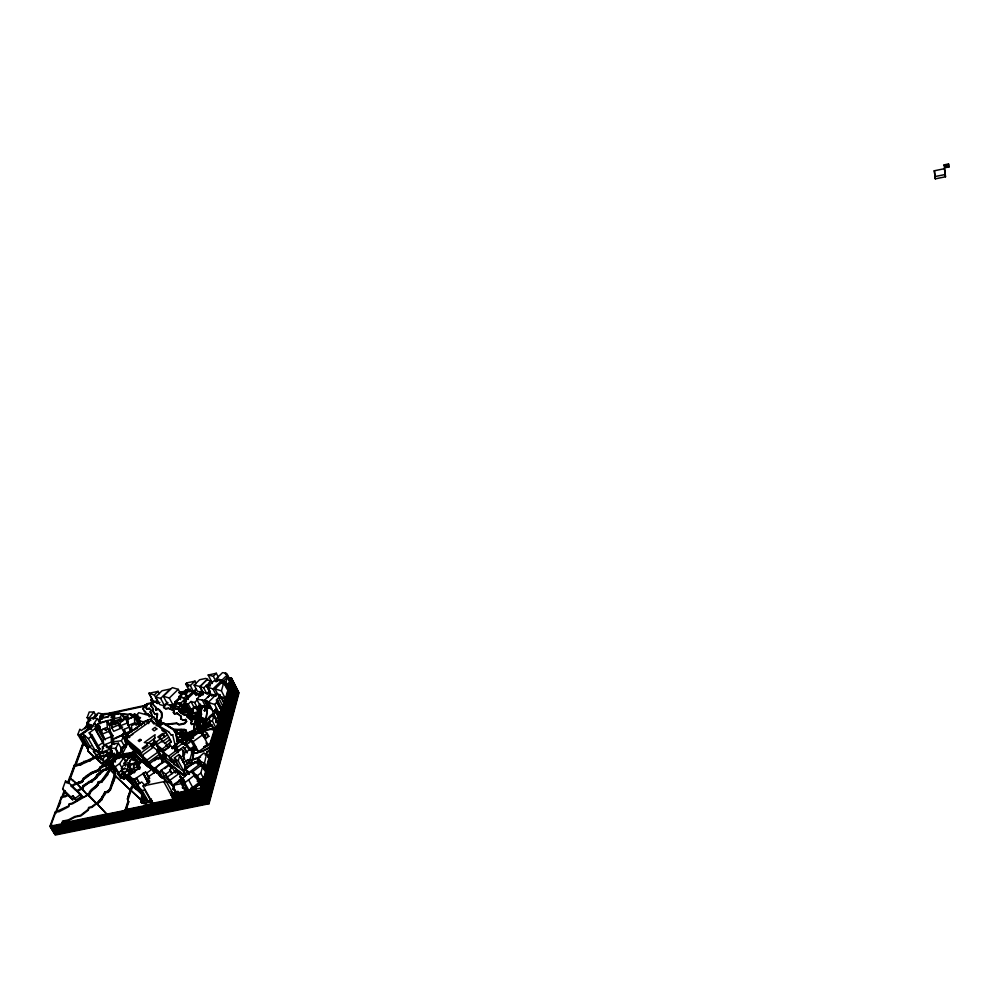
<?xml version="1.0" encoding="UTF-8"?>
<svg xmlns="http://www.w3.org/2000/svg" width="999" height="999" viewBox="0 0 999 999"><rect width="100%" height="100%" fill="white"/><g stroke="black" fill="none" stroke-linecap="round" stroke-linejoin="round"><path stroke-width="1.5" d="M194.405 730.606L198.639 727.284L201.473 726.685L204.42 722.027L204.408 720.117L200.574 719.018L199.962 717.232L200.549 715.209L199.388 711.013L201.211 705.931L203.696 706.705L208.329 706.817L208.017 706.218L202.722 705.906L201.024 710.002L200.836 715.734L201.823 718.094L205.107 719.305L204.408 723.301L200.624 727.909L204.695 720.654L204.795 718.718L201.511 717.494L201.823 718.094M199.425 712.899L199.738 713.486L201.211 705.931M213.449 713.648C206.531 716.533 206.256 725.424 199.425 728.708L196.591 729.307L195.005 730.444L194.405 732.517L189.473 735.351L189.148 734.752L194.081 731.93L194.693 729.844L199.113 728.121L203.908 724.025L206.306 717.732L207.043 709.952L204.233 710.551L207.355 710.551L205.27 723.076L199.5 728.171L197.74 731.143L182.33 738.049L181.581 739.66L195.205 732.342L198.064 731.73L199.812 728.771C206.756 725.774 206.943 717.045 213.761 714.235M217.507 718.493L218.906 717.419L215.035 709.964L218.906 717.419M219.643 715.771L215.784 708.316M216.046 721.852L216.808 721.59L212.924 714.135L212.962 711.912L215.035 709.964M184.803 759.44L182.829 755.768L182.929 750.386L181.256 749.238L170.217 757.729L173.551 763.835L178.784 767.669L175.449 761.538L170.217 757.729M212.924 714.135L212.15 715.234L214.136 714.56L215.484 709.814M200.836 715.734L201.136 716.333L201.336 710.589L202.722 705.906M111.001 724.65L110.752 722.052L119.643 719.33L119.618 720.504L111.001 724.65L112.612 727.509M107.68 753.558L111.501 752.172L109.865 749.287L109.99 746.241L106.418 747.539L106.531 745.291L102.46 746.765L102.21 752.047L103.309 753.983M111.301 748.563L111.176 751.598L107.355 752.984M135.24 771.478L133.579 768.531L133.791 763.673L136.801 762.849L138.449 765.796M217.907 716.807L219.081 715.709L218.581 717.432L217.208 717.906M219.33 717.282L219.393 716.221M217.832 716.658L218.132 717.257L219.68 716.071L219.693 716.895L217.969 715.259L219.156 715.771M135.19 771.852L133.529 768.905L133.829 764.247L129.77 765.222L129.508 766.945L131.506 770.441M109.003 728.808L112.862 735.664L112.675 738.286L108.804 731.43L109.003 728.808L105.207 730.294L105.032 728.433L101.698 729.882L102.135 734.115L108.804 731.43M156.094 772.439L156.781 772.527M151.536 717.157L151.336 713.511L152.01 715.858L151.686 715.284M152.56 769.043L152.835 770.379L152.56 769.043L152.984 770.266L157.118 773.126M152.997 768.331L152.672 767.731L150.874 768.955L149.313 767.244L149.813 765.696L150.387 766.733L148.239 767.22L150.587 767.419M182.655 783.416L182.842 781.63L180.931 783.141L182.655 783.416L181.006 780.406L181.194 778.608L179.283 780.132L180.931 783.141M185.29 782.492L183.903 779.944L182.467 781.143L182.33 782.816L180.607 782.542M146.978 703.721L146.204 707.941L146.978 703.721L156.069 701.76M136.801 762.849L136.501 765.446L138.349 764.822L137.999 766.383L133.579 768.531M182.58 780.956L182.53 784.777L182.904 778.883L182.904 781.555M182.293 784.327L182.979 779.033L179.832 776.36M123.888 731.792L124.026 730.681L123.439 734.59L123.888 731.792L124.213 732.367M155.894 721.315L157.355 713.423L154.62 714.01L157.667 713.998L156.206 721.902M114.51 776.248L110.115 789.26L107.942 791.745L105.082 792.332L104.42 794.68M109.69 769.105L101.124 781.206L98.289 781.792L98.889 782.816C97.815 788.298 90.497 789.36 89.423 794.854L88.399 795.641L86.763 794.043L97.103 804.232L101.736 799.824L105.419 792.919L108.279 792.332L110.452 789.847L114.585 778.895L115.235 775.024L114.56 773.85L116.021 769.455L114.598 776.398A20.317 10.927 -30.8 0 1 112.4 782.879L110.19 789.41L108.029 791.895L105.17 792.482M96.503 803.196L101.136 798.8L104.82 791.895L107.68 791.308L109.853 788.823L114.648 774M131.256 770.129L129.37 767.569L129.633 765.596M130.757 772.239L131.081 772.826L128.933 770.004L129.321 770.654L129.957 766.183M130.295 766.77L128.459 772.239M198.214 711.912L199.713 704.083L198.801 714.335L198.214 711.912L198.526 712.499M195.005 788.298L196.791 790.883L195.005 788.298L195.205 786.912L199.475 783.84L202.223 787.374L200.462 785.664M195.866 788.124L196.466 790.271L194.768 789.972L171.341 795.429L173.277 794.055L165.684 780.319L156.443 771.141L148.626 776.573L149.35 777.297L147.328 778.696L149.563 782.679M195.991 790.109L195.205 786.912M156.905 751.023L159.153 749.387L154.046 741.171L155.082 734.715L144.256 742.507L150.662 743.618L153.446 747.227L141.87 755.594L139.073 751.972L140.447 750.986L125.899 738.686L151.423 720.441L166.209 732.404L171.328 741.87L165.797 745.891M194.181 728.134L194.243 723.463L191.433 724.063L194.555 724.05L193.893 730.781L194.181 728.134L194.493 728.733M201.548 783.129L200.287 784.927L202.597 778.521L200.836 779.857M201.798 781.63L202.11 782.254L202.597 778.521M164.086 759.377L163.824 758.453L183.292 775.162L178.309 770.629M184.59 770.566L185.564 766.133L179.633 755.169L178.871 754.582L174.363 757.941L180.32 768.905L184.266 772.052L178.297 761.063L174.363 757.941M185.564 769.242L186.076 767.532L195.354 761.9L198.639 760.901L200.587 762.749L198.963 761.5C194.543 763.386 187.974 765.222 185.814 769.692L184.403 769.317L185.24 765.534L184.478 764.947M185.814 769.692L185.727 768.044L186.051 768.643M178.297 761.063L179.633 755.169M139.435 768.243L139.086 766.358M108.204 757.916L108.978 754.794L107.33 751.897L99.838 753.87L99.051 756.98L100.712 759.877L103.709 759.09M103.908 761.962L102.248 759.065L106.781 755.132L102.797 755.681L100.612 757.317L103.908 761.962L108.429 758.029L106.543 755.019L107.33 751.897M199.176 695.866L199.788 693.706L202.785 694.492M193.319 750.499C191.458 757.392 207.268 748.613 210.19 746.553L215.509 727.584L212.799 728.196M193.644 751.098L192.258 760.227L198.014 758.303L197.69 757.704L191.933 759.627M193.119 754.944L191.508 751.947L193.119 754.944L193.681 752.784M184.615 765.159L187.562 764.51L186.164 760.651L190.097 759.315L192.07 751.822M191.508 751.947L192.357 748.701L189.335 749.387L186.751 751.972L183.941 752.609L184.228 755.219L182.854 760.289L184.478 763.286M187.787 763.648L191.708 762.312L193.669 754.819M138.611 765.821L139.261 767.007M187.562 764.51L186.164 760.651M238.686 692.357L208.666 803.159L54.933 834.452M89.223 795.766L87.712 794.48L85.115 796.465L82.28 797.052L72.165 803.221L69.318 803.808L68.519 806.018L55.195 812.075L49.95 826.273L55.282 835.039L208.991 803.758L238.973 692.944L231.306 677.772L228.272 678.433M236.925 688.873L206.731 799.562L52.797 830.956M237.213 689.46L207.055 800.162L53.159 831.543M237.512 690.034L207.367 800.761L53.509 832.117M237.799 690.621L207.692 801.36L53.871 832.704M238.099 691.196L208.017 801.96L54.221 833.291M238.386 691.783L208.341 802.559L54.57 833.865M235.452 685.963L205.107 796.553L51.024 828.034M235.739 686.55L205.432 797.152L51.374 828.621M236.039 687.125L205.757 797.751L51.736 829.207M236.326 687.712L206.081 798.351L52.085 829.782M236.626 688.299L206.406 798.95L52.447 830.369M233.679 682.454L203.147 792.931L152.572 803.283L148.951 801.935L144.181 802.397L147.128 805.731L146.791 805.132L203.471 793.531L233.978 683.041M234.266 683.628L203.796 794.143L125.524 810.152M234.565 684.215L204.121 794.742L49.95 826.273M234.852 684.802L204.458 795.341L50.312 826.86L61.301 797.065L67.832 794.68L72.028 798.825L73.889 797.489L76.399 799.962L81.856 796.053L76.424 790.846L81.531 788.174L86.851 794.193M235.152 685.376L204.783 795.953L50.662 827.447L51.711 824.612M232.205 679.532L203.484 782.841L201.923 784.14L202.922 784.852L201.523 789.909L171.666 796.028L173.601 794.667M232.492 680.119L201.848 790.509L172.003 796.628L173.938 795.266M232.792 680.706L202.173 791.121L172.34 797.239L174.263 795.866M233.092 681.293L202.497 791.72L172.665 797.839L174.6 796.465M233.379 681.88L202.822 792.332L173.002 798.438L174.937 797.065M205.02 754.857L206.443 753.845L207.055 751.698L209.703 750.012L215.921 727.809L213.112 728.795L213.074 726.36M217.445 722.377L217.707 721.44L215.722 722.102M208.354 756.568L208.304 757.467L220.779 712.162L216.284 713.036M208.554 757.604L224.313 701.186L224.613 701.773L222.777 700.611L224.388 701.335L225.125 698.688L220.866 697.589M219.755 697.689C229.483 700.998 224.775 697.09 218.831 696.203M208.991 803.758L200.537 788.086L201.249 785.551M231.306 677.772L205.394 770.704L204.233 769.804L205.707 771.303L202.809 765.858L199.763 762.799L200.662 761.812L198.888 760.851M170.879 791.408L172.939 793.456L171.004 794.829L194.443 789.36L196.141 789.672L195.529 787.524L199.812 784.452L201.748 785.526L202.273 783.641L201.261 782.929L202.834 781.643L231.606 678.358L228.571 679.02M231.905 678.945L203.159 782.242L201.598 783.541L202.597 784.252L201.898 786.762L199.475 783.84M135.327 762.075L136.626 759.59L137.762 761.5L135.327 762.075L136.988 765.022L139.41 764.447L136.626 759.59M201.648 764.972L192.32 772.015L197.34 775.686L200.774 773.089L202.809 765.858M198.364 760.189L200.324 763.86L201.311 763.011L199.35 759.34L198.364 760.189L204.458 763.323L207.055 751.698M211.451 740.321L210.215 744.33L204.183 747.602L203.858 747.002L209.902 743.731L214.111 730.818L212.974 729.195L210.402 728.758L204.57 730.319L201.261 732.454L201.586 733.054L204.882 730.918L210.714 729.357L213.287 729.794L214.435 731.418L214.111 730.818M202.248 784.752L203.247 785.451L200.774 780.856L201.336 778.845L203.808 783.453L202.248 784.752L197.34 775.686M215.647 727.909L215.334 727.309M220.317 697.152L225.462 698.738L221.428 690.858L224.063 681.568L222.989 681.256L214.985 688.898L218.356 695.441M201.199 763.586L203.833 769.055M225.824 673.114L222.54 672.627L216.383 678.608L221.915 680.194L227.06 675.124L227.273 674.337L225.112 673.738L225.824 673.114L227.76 676.935M226.136 686.538L228.671 687.25L225.974 681.942L227.273 677.322L229.957 682.617L226.136 686.538L223.439 681.231L227.273 677.322M219.455 694.63L218.569 697.764L216.196 700.099L217.77 700.574L216.508 701.872L221.428 710.501L219.043 712.886L212.55 710.876L208.167 702.447L216.883 693.868L219.455 694.63L223.788 703.071M216.234 728.408L212.4 721.041L213.936 715.621L209.515 717.17L209.578 722.04L213.424 729.395M197.914 732.379L207.38 724.325M209.99 722.077L203.297 727.372L202.772 729.595L198.227 732.966M209.678 721.478L202.984 726.773L203.009 730.044L200.774 731.63L200.449 731.031L202.697 729.445M141.321 725.699L138.436 720.466L140.522 717.682L137.325 716.62L137.038 714.622L138.749 712.674L153.696 716.82L158.054 724.862M182.605 788.223L183.866 783.89L183.292 782.841L182.455 785.714M203.059 724.25L203.396 720.329L200.2 720.291L203.709 720.916L203.371 724.837L203.059 724.25L201.648 726.473L193.094 730.843L192.47 732.929L189.723 734.477L177.722 737.337L176.736 740.122L178.334 743.094L177.909 741.008M200.549 715.209L200.25 714.61L199.65 716.645L200.262 718.418L204.096 719.517L204.108 721.44L202.859 724.899L199.788 727.497L196.94 728.096L200.1 728.084L199.788 727.497M197.74 728.009L198.339 725.948L198.052 728.596L197.74 728.009L196.915 729.058M198.564 723.326L198.826 727.771L198.876 723.913L196.466 719.942L196.778 720.529L197.765 717.107L198.064 717.694L196.84 715.409L197.465 716.558M197.427 728.683L199.288 726.36L199.887 724.312L199.238 722.527L200.2 724.899L197.74 729.282M204.233 710.551L204.82 708.541L207.63 707.941L207.942 708.528L205.132 709.128L204.545 711.151M182.355 787.761L183.541 783.291M200.449 704.195L197.215 707.442L194.256 706.605L194.355 707.754L197.527 708.953L197.14 712.799L198.764 716.895L198.164 718.93L197.852 718.343L200.412 722.864L203.234 722.265L199.9 721.728L200.2 722.314M198.614 717.519L199.051 715.184L198.926 718.106L198.614 717.519L200.512 720.878M196.828 726.922L197.14 727.509L196.478 725.074L196.216 728.983L194.243 731.33M184.865 776.648L183.229 773.626L184.191 770.341L186.126 768.805M184.44 733.728L179.321 733.179L175.874 733.965L184.166 733.391L183.541 735.476L184.565 735.576L190.297 734.203L191.371 731.867L194.081 730.431L194.393 731.031M197.377 713.586L197.69 714.173L197.527 708.953M190.297 734.203L191.071 734.54L191.371 731.867M194.93 721.578L196.141 723.888L194.93 721.578L195.529 719.542M195.242 722.165L196.303 718.731L196.603 719.317L195.255 716.783L192.457 717.382L195.567 717.369L195.255 716.783M193.094 730.843L192.795 733.516L192.47 732.929M191.771 721.653L191.159 723.688L191.458 721.066L191.771 721.653L190.285 719.143L186.688 716.408L187.3 714.397L183.866 714.497L180.07 712.187L178.571 710.651L179.183 708.653L178.072 708.079L175.312 708.678C172.59 708.328 165.11 702.772 173.551 705.943M199.688 695.629L200.337 691.47L202.909 692.12M196.753 733.266L193.906 733.878L187.3 738.074L185.077 744.954L186.913 740.621L187.238 741.208L186.813 742.057L186.176 740.871L190.122 738.673L190.447 739.26L182.667 744.055M200.337 691.47L199.912 696.066L199.613 695.491M187 740.759L187.537 738.511M173.052 788.973L175.337 790.621L174.113 793.518L175.674 791.22L173.052 788.973L174.251 784.939L178.846 781.58M187.238 741.208L187.862 739.11L194.455 734.914L193.906 733.878M173.376 789.585L174.188 786.887M185.889 729.894L185.277 731.955L189.31 732.854L185.589 732.542L186.214 730.481L184.59 729.37L173.314 729.407L186.214 730.481M191.771 711.488L191.171 713.486L192.582 715.346L195.692 715.334L192.894 715.933L191.483 714.073L192.083 712.062L190.547 710.177L194.143 707.579L197.839 708.616M192.607 712.537L193.207 710.526L193.144 713.448L195.941 712.849L192.607 712.537L193.144 713.448M194.83 693.656L195.579 689.21L194.53 693.069M188.474 715.371L190.709 717.707L188.474 715.371C190.672 712.612 185.976 710.789 184.028 712.349L180.107 709.665L182.367 707.042L181.331 706.668M188.786 715.958L188.961 713.249M189.798 714.435L190.834 715.671L189.798 714.435L190.409 712.424L188.649 710.926L186.863 709.989L184.078 710.576L181.88 709.302L182.068 706.455L181.094 705.931M190.11 715.022L190.409 712.424M184.565 735.576L184.877 736.176L183.853 736.063L184.128 733.129L179.008 732.579L176.311 733.154L176.623 733.741M175.2 750.998L177.148 746.79M179.895 735.589L180.519 733.503L175.774 734.402L180.844 734.103L180.207 736.176L184.303 736.45L179.895 735.589L180.207 736.176M182.118 731.967L182.742 729.907L181.406 729.545L173.988 730.281L181.718 730.132L183.054 730.494L182.43 732.554L188.574 733.691L182.118 731.967L182.43 732.554M190.285 719.143L190.784 719.967L187 716.982L187.3 714.397M179.57 742.157L179.92 740.996L183.641 738.835L184.278 740.022L181.094 741.82L180.457 740.634M136.488 765.284L136.851 764.06L138.249 765.846L137.924 765.259M137.425 763.848L136.813 765.871L135.165 762.924L136.089 759.877L133.217 760.501L133.566 759.34L130.644 759.827L129.033 764.372L130.619 767.357M184.278 740.022L177.06 740.721L177.722 737.337M182.942 707.767L184.203 708.578L186.975 707.991L188.923 709.44L187.288 708.566L184.515 709.165L182.942 707.767L183.429 706.206L187.325 707.192M183.254 708.341L183.429 706.206M180.569 718.356L182.742 719.779L185.839 719.767L183.054 720.366L180.881 718.943L181.194 716.345L177.285 713.436M180.881 718.943L181.194 716.345M187.6 714.972L184.178 715.084L180.382 712.774L178.883 711.226L179.183 708.653M184.365 693.918L184.715 692.782L186.551 693.281M190.272 689.235L185.564 690.409L184.79 692.931L186.626 693.431M189.385 713.948L187.113 712.337L184.34 712.924L181.918 711.8L180.419 710.252L182.68 707.629L180.582 703.296L175.1 702.222L181.681 697.277L183.978 697.926L185.464 700.936M190.709 713.011L187.163 710.576L184.39 711.163L182.193 709.889L181.855 706.68M177.347 713.598L174.575 714.185L173.351 712.412L173.976 710.426L168.344 707.929L165.597 708.516L163.486 707.13L164.073 705.319L167.607 702.285M173.664 712.999L173.976 710.426M144.48 797.427L145.492 798.263M144.818 798.026L144.593 797.09M175.599 703.046L175.911 703.633L175.287 701.598L180.482 696.528M144.855 803.596L141.521 802.796L140.809 799.237L142.52 793.268M140.896 799.387L141.521 802.796M141.146 800.286L142.857 793.868M142.882 798.426C142.495 792.519 151.124 803.084 143.993 800.261L142.882 798.426L143.219 799.025L143.556 796.29M149.65 767.831L150.05 766.146M179.495 709.24L173.327 708.403L171.266 707.304L169.768 704.819M156.106 725.686L161.626 718.069L162.213 714.235L160.265 710.776M157.467 724.2L158.142 721.515L160.215 722.714L161.164 720.941L159.902 722.14M161.626 718.069L161.438 711.9M174.288 711.001L168.656 708.516L165.909 709.103L163.799 707.717L164.073 705.319M128.734 801.897L125.862 810.751L125.262 809.714L128.134 800.861L128.734 801.897L127.41 798.925L130.382 789.784M160.34 710.938L158.641 709.465L155.906 710.052L156.543 708.079L153.084 704.532L156.543 708.079M127.41 798.925L127.997 799.962L130.969 790.821L130.295 789.635L130.919 787.712L133.217 784.777M139.023 764.71L139.61 758.253L143.981 762.824M139.897 761.038L138.873 767.457M127.747 799.525C127.522 791.782 138.012 785.938 130.145 779.332M139.286 763.323L139.86 758.691M139.211 758.716L140.222 761.625L139.535 763.76L138.948 762.724M128.384 801.31L125.612 810.301L106.93 814.123M153.272 708.778L152.934 711.325L154.208 712.899L152.622 710.751L153.272 708.778L150.787 705.669L150.724 703.87L151.286 702.16L156.056 701.123M155.906 710.052L156.231 707.504M158.504 702.772L153.159 701.136L152.859 703.858L153.371 701.71L148.988 693.306L153.471 701.723L158.816 703.346L154.308 694.967L148.951 693.356M150.212 711.912L150.874 712.936L150.212 711.912L150.861 709.939L150.524 712.487M136.801 755.556L137.25 756.992L134.091 759.302L133.516 758.278L136.801 755.556L142.757 761.738M137.05 756.006L133.342 759.789L133.017 759.203M137.125 756.143L133.854 758.865L132.392 757.979L134.241 759.39L130.994 755.494L124.013 763.286L125.674 766.221M133.466 755.331L133.342 758.466L135.652 755.019L135.077 753.995L133.466 755.331L134.041 756.355M133.092 758.029L135.402 754.582M153.584 709.365L151.099 706.243L151.286 702.16M145.142 714.285L145.492 711.738L143.731 710.289L145.804 712.312L145.142 714.285L148.426 714.198L149.263 716.945M142.807 762.274L134.141 753.258L131.119 756.081L128.222 756.53L127.51 757.866L129.333 757.779L128.946 758.578M128.109 757.642L127.785 757.017L128.247 757.629L131.356 756.518L137.275 751.46M115.872 759.69L114.548 757.367C116.758 755.506 122.015 752.609 122.702 757.442L124.463 755.456L121.628 755.344L128.546 742.082M113.948 755.381L109.865 748.176L112 743.968L118.357 743.231L122.402 750.436L121.016 750.599L121.778 747.352L124.875 746.977L126.561 743.793L127.934 743.506M121.016 750.599L121.778 747.352M123.039 746.578L121.915 750.524L123.039 746.578L124.55 746.39L126.236 743.219L127.61 742.919M102.148 797.027L99.201 801.747L91.92 807.379L89.036 807.979L88.262 810.214L80.931 815.883L75.175 817.07L68.606 820.504L62.85 821.678L62.088 823.8L62.5 821.091L68.257 819.917L74.813 816.483L80.582 815.296L87.912 809.627L88.699 807.392L91.571 806.792L96.416 803.046L107.193 814.572L89.148 795.616L89.485 796.203M114.548 757.367L117.045 753.458L119.83 753.471L127.822 740.796M98.889 782.816L101.711 782.229L107.467 775.049L109.578 769.992L105.057 777.047M81.531 788.174L82.218 789.335L83.704 786.625L89.073 782.517L91.896 781.93L103.684 770.566L106.481 769.979L109.44 767.394L110.177 765.284L109.59 764.26L115.297 758.666L118.431 756.605L120.604 756.767M107.218 774.612L111.426 767.644M98.189 757.592L96.678 755.943L94.418 756.967L106.144 766.895L102.46 763.298L104.77 765.684L106.993 764.647L105.994 762.899L111.526 759.802L115.06 754.919L117.695 754.62L117.045 753.458M113.012 763.748L113.324 762.824M81.618 788.323L83.104 785.614L94.868 778.184L96.94 774.774L103.097 769.542L105.894 768.955L108.866 766.37L109.59 764.26M109.191 766.957L109.84 764.697L114.261 759.777M67.969 782.017L69.555 777.697L77.11 784.14L81.881 782.354L83.854 779.307L91.421 773.775L100.1 770.004L100.837 767.894L104.458 765.871L103.796 764.71L106.044 766.37M87.8 794.617L88.824 793.83C89.898 788.348 97.215 787.274 98.289 781.792M76.511 783.116L81.281 781.343L85.614 776.485L90.834 772.764L98.377 769.717L100.25 766.87L103.884 764.859M99.151 754.058L99.888 751.985L102.41 751.46M164.148 759.053C162.787 755.394 168.406 765.097 171.016 764.722M55.195 812.075L59.116 811.7L68.869 806.605L69.318 803.808M59.028 806.268L60.639 801.922M62.138 797.826L64.785 790.646M69.643 777.846L74.288 765.222C81.556 763.698 87.862 760.052 94.493 757.117M64.073 794.093L65.135 791.22M68.069 783.228L74.538 765.646L80.669 764.36L84.191 761.7L89.798 760.676L93.219 757.866L95.991 757.292L96.678 755.943M84.503 744.517L84.84 745.092L82.742 743.356L83.816 740.446M82.817 743.506L74.625 765.796L80.757 764.51L84.278 761.837M68.943 782.367L84.128 741.046M75.737 765.384L84.328 741.97M62.65 788.86L70.991 797.065L72.715 799.987L64.373 791.757L62.65 788.86L65.572 780.956L66.808 782.142L67.582 781.593L80.819 794.305L82.542 797.227M84.84 728.908L85.777 726.385L89.573 727.372L87.375 729.582M87.288 723.738L86.314 726.36L87.999 725.699L89.086 727.597M55.894 813.261L64.036 791.183L72.378 799.4L74.226 798.076L76.748 800.549L82.193 796.64L78.933 793.506M89.448 721.69L87.138 717.632L89.223 712.012L93.943 712.012L96.229 716.071M122.527 721.128L123.864 717.544M123.289 720.504L124.176 718.119L121.766 713.761L118.881 713.298L114.161 714.223L112.937 717.357L115.372 721.703M77.872 734.49L79.845 729.208L81.319 730.544L85.864 727.122L88.486 728.983L79.633 735.689L77.872 734.49L82.83 743.094L84.59 744.292L79.633 735.689M109.103 757.766L111.888 750.386M104.008 762.187L109.341 758.204L112.213 750.961M122.24 720.604L120.417 717.332L121.766 713.761M143.307 763.149L143.656 762.237L147.989 766.782L150.137 766.295M114.635 721.328L113.586 718.718L120.417 717.332M113.411 719.143L99.463 722.727L100.687 718.393L108.441 716.882L109.166 715.059L112.325 714.435L111.039 717.732L112.937 717.357M144.056 710.863L142.907 708.641L144.955 704.794L151.836 703.321M144.955 704.794L143.219 709.215L142.907 708.641M109.865 755.719L111.963 750.524M164.061 758.166L164.985 756.518L164.448 758.266M123.202 733.815L125.824 733.054M114.573 744.492L113.037 741.782L114.136 738.523L122.54 734.764L127.223 743.743L122.54 734.764M113.874 760.326L112.65 762.961L110.877 763.211L109.79 765.546L111.463 768.456L114.423 768.056M89.81 728.396L86.876 723.251L91.284 717.956L97.29 718.543L92.345 726.173L90.459 725.973L91.446 724.774L88.474 724.475L91.721 729.245M129.058 772.264L130.307 769.705L129.645 768.531M128.621 757.991L129.008 757.192L127.135 757.279L127.585 756.455L124.463 756.718L123.227 758.728M126.773 770.616L128.971 764.422L123.439 765.172L121.453 768.506L122.565 770.466M114.535 753.184L113.187 755.893L112.862 755.319M127.66 740.509L119.668 753.184L116.871 753.171L114.385 757.067L117.52 754.994L134.503 752.022M120.792 752.447L122.078 749.862L120.692 750.012M119.143 754.407L115.747 748.401L118.357 743.231M113.037 741.782L121.379 740.759L123.426 736.95M177.385 747.24L176.161 749.475L175.849 748.875M133.104 759.352L133.516 758.278M124.013 763.286L128.946 762.749L132.605 756.455M122.552 736.638L122.865 737.212L126.698 735.526L127.41 738.423M124.6 755.256L125.175 756.268L127.135 754.607L126.561 753.583L124.6 755.256L123.526 757.916M124.85 755.694L123.701 757.904L123.289 757.18L125.624 757.142L123.364 757.329M109.828 713.348L107.455 717.195L101.249 717.544L103.634 713.711L109.828 713.348L111.114 715.634M160.215 722.714L155.819 721.178L158.779 722.677L161.314 717.494M189.335 742.732L190.809 740.446M164.348 757.504L165.072 756.668M126.336 756.755L130.032 753.059L133.004 752.309L138.449 758.191M123.951 757.692L120.442 757.479L119.006 758.491L117.607 757.254L114.136 759.715L115.247 760.701L111.526 763.348L115.247 766.708L119.555 763.636L123.951 757.692L125.911 761.188M207.155 701.098C205.419 701.66 209.778 710.027 210.851 708.216L207.155 701.098L204.37 700.511L210.177 694.542L214.635 695.779M220.667 712.562L217.495 714.959M220.742 712.712L218.132 714.535M216.521 695.828L212.475 694.53L211.438 695.604M211.988 696.141L212.475 694.53M109.915 770.579L109.603 768.955L111.101 767.057M191.596 738.311L192.22 737.512M192.532 738.099L186.251 741.021M115.01 738.623L122.14 735.127M87.138 717.632L89.248 717.794L93.943 712.012M200.412 732.592L206.493 727.01L212.35 725.274L212.038 724.675L206.256 726.56L206.805 727.597L210.564 726.31L209.94 725.124L198.963 732.816L210.252 725.724M173.776 705.719L175.612 703.508L181.131 704.707L179.033 706.855L173.776 705.719L175.624 709.253M90.672 729.133L87.737 723.988L88.237 723.388L90.434 727.247M186.85 738.448L207.455 725.199L209.216 723.189M188.811 774.188L187.725 771.166L185.389 769.455L193.144 763.323L196.291 761.6L200.075 764.035L201.473 766.658M199.201 761.45L200.986 762.412L200 763.261L204.92 765.921L202.859 767.994M203.184 768.593L205.457 766.27L205.782 766.87L205.07 767.731L204.92 765.921M93.182 718.943L98.302 712.961L101.96 713.898L103.247 716.171M101.623 718.081L100.337 715.796L101.96 713.898M101.411 719.268L100.125 716.982L101.061 715.883L102.348 718.169M102.148 719.342L100.862 717.07L98.701 719.605L100.637 723.026M162.362 762.262L161.501 758.703L165.459 754.545M166.021 755.581L162.063 759.74L162.575 761.638L162.25 761.038M92.358 718.643L96.041 714.372L97.465 714.547L93.781 718.818M176.548 722.989L178.721 724.425L184.303 723.239L186.313 720.916L186.626 721.503L184.615 723.825L179.033 725.012L176.548 722.989C156.518 725.299 166.358 724.774 176.86 723.576M99.288 801.897L104.333 794.53M139.785 759.74L139.61 758.253M116.621 758.004L116.284 757.417L118.481 756.143L122.29 756.505L121.304 754.757L133.367 753.109M122.128 756.43L123.739 754.607L126.885 754.17M69.668 804.395L72.515 803.808L89.086 794.267C90.147 788.785 97.465 787.712 98.551 782.229L101.374 781.643L103.072 779.295L103.409 779.869M122.377 756.867L124.138 754.869M122.465 757.005L124.063 755.194L121.691 755.519M207.455 724.475L210.664 720.616M126.573 736.176L127.485 736.101L126.573 736.176L127.148 739.597L125.087 740.496M207.792 697.414L210.577 694.405L203.159 692.394L196.716 699.2L200.349 706.156L202.785 706.917M148.064 782.929L143.244 773.114L148.726 782.692M193.094 789.485L195.155 787.262L193.431 790.097L192.52 789.572L170.667 794.217L172.602 792.856M205.007 700.436L196.716 699.2M188.624 708.853L187.362 707.891M185.589 702.547L184.803 703.383L188.336 710.064L189.123 709.228L185.589 702.547L184.141 701.798L193.694 692.981L196.541 693.83L195.804 695.441L198.339 694.605L201.174 695.292L200.624 695.828M182.168 692.956L185.09 693.506L185.789 690.846L190.572 689.822M190.647 690.446L179.183 692.919L181.943 693.756L185.015 693.368M218.968 695.903L219.967 694.879M219.268 696.503L220.267 695.466M115.01 759.877L116.945 758.591M158.541 722.252L159.815 720.941M115.21 758.528L116.983 756.705M159.503 720.354L158.229 721.665L159.977 722.277L161.239 721.091L159.428 720.217M158.329 773.488L159.078 775.361L160.115 774.987L161.526 776.398L160.901 776.785M183.978 697.926L186.351 701.248M212.375 683.166L208.192 675.024L213.311 676.311L216.333 673.264L218.406 677.334M105.519 761.375L105.819 763.498L106.518 762.899L105.519 761.375L112.175 754.72L117.607 755.032M105.944 762.1L112.937 755.469M200.762 704.782L197.527 708.029L193.843 706.992L192.345 709.34M114.835 760.801L110.889 764.735L110.302 763.711M186.888 691.895L185.427 693.356L183.916 692.944L182.143 694.717L181.156 694.442L178.946 696.628L184.191 698.064L186.363 695.891M187.587 698.226L185.14 700.324L186.039 700.674M187.625 707.779L183.167 706.643L182.243 704.894L184.715 703.121M184.803 703.383L188.224 704.108L190.946 701.473L194.63 702.497L197.877 699.263M113.636 724.3L111.638 719.492M114.585 760.364L109.927 764.847M132.243 758.878L135.315 754.432M203.646 687.712L206.893 685.389L210.14 691.683L206.905 693.993L203.646 687.712L199.837 686.638L206.718 679.844L210.914 680.993L212.2 683.503M221.328 707.767L222.914 706.193L218.569 697.764M220.866 710.326L222.103 709.103L217.77 700.574M206.256 726.56L203.908 729.145L210.027 725.274M209.827 685.851L208.529 683.341L210.914 680.993M206.893 685.389L208.878 683.428L210.165 685.938M228.222 683.516L230.27 681.48L227.06 675.124M208.167 702.447L214.673 704.432L217.07 702.047L221.428 710.501M161.738 759.14L164.298 756.605M161.826 759.29L164.385 756.755M188.099 699.45L185.327 694.193L189.398 690.184L193.182 691.258L188.424 695.966L185.589 695.142L186.276 694.467L188.349 698.413M155.644 696.965L160.639 698.401L170.28 689.01L162.038 690.746L155.644 696.965L159.728 704.545L164.723 706.006L167.919 702.871M173.876 704.745L180.794 697.102M176.573 702.11L173.239 705.369L172.015 704.994L172.677 706.355L175.699 707.454M194.143 685.089L199.613 679.757L205.569 678.458L207.73 679.008L200.012 686.55L194.143 685.089L197.34 691.233L203.209 692.707L200.012 686.55M188.336 710.064L191.746 710.801L193.556 709.04M152.872 702.821L151.798 699.475L150.799 699.687L152.872 702.821L150.799 699.687M178.259 689.335L172.315 687.624L163.386 696.278L169.331 698.026L178.259 689.335L181.468 695.404M180.582 703.296L185.115 698.925M182.854 704.632L183.704 706.093L182.854 704.632L185.477 702.097M215.472 695.978L211.226 694.63L207.367 687.15L213.986 680.806L216.346 681.53L217.857 680.082L221.104 681.093L222.377 683.591M207.367 687.15L212.962 688.923L221.104 681.093M154.308 694.967L158.092 691.345L159.365 693.731M96.453 777.347L83.367 786.038L82.592 788.211L80.794 789.585L77.585 791.258L76.424 790.846M87.762 722.439L89.261 721.003M127.36 757.117L130.594 754.083L133.404 753.496L133.004 752.309M127.11 756.68L130.27 753.496L133.079 752.909L137.412 757.23M196.466 689.248L193.656 691.87L188.986 690.297L185.652 683.94L186.738 682.929L195.03 681.143L196.341 683.678M185.652 683.94L190.334 685.501L195.03 681.143M188.986 690.297L190.072 689.285M133.329 752.896L123.988 755.044M131.443 756.668L134.266 753.633M131.693 757.105L134.715 754.282L134.141 753.258M201.648 786.525L201.748 785.526M111.001 766.733L108.816 768.681L110.664 766.158M111.838 765.321L108.566 768.243L110.277 770.117M168.644 731.768L159.365 726.111L163.162 722.727L172.74 728.721L176.049 733.84L177.722 733.391M159.415 726.198L163.162 722.727L156.818 724.887M109.116 766.807L106.231 769.542L103.421 770.129L97.278 775.361M97.328 730.531L95.18 726.76L96.915 725.262L94.805 723.476L92.582 726.91L82.717 733.815L90.672 747.664L95.155 751.523M102.547 763.448L103.933 762.05M102.797 763.885L107.143 760.164M105.157 762.337L108.042 765.234L115.622 759.252L108.292 765.671L107.63 764.51L112.55 760.276L118.344 756.455L121.728 755.981M107.954 765.084L118.806 756.718L118.481 756.143M138.436 720.466L143.207 721.802L151.224 718.93L153.696 716.82M106.194 762.324L105.569 763.061L108.292 765.671M201.311 763.011L199.525 762.05L197.565 758.378L203.946 752.946L206.93 754.532L208.878 758.204M200.774 780.856L199.763 780.144L201.336 778.845M124.937 755.831L126.811 754.02M195.242 777.447L195.929 776.885L192.994 771.44M188.998 732.267L193.581 730.194M191.521 740.197L186.076 745.266L190.797 748.626L194.505 745.803M181.194 778.608L186.626 788.785L188.861 790.484L199.126 782.479L195.005 774.837L190.946 771.99C187.263 773.95 184.827 775.911 182.392 778.733L184.478 782.554M182.467 781.143L184.703 782.841L195.005 774.837M180.719 757.417L182.829 755.768M126.798 777.085L123.776 779.332L120.916 775.811L123.077 774.125L125.287 776.523L123.077 774.125M121.915 777.572L124.076 775.898M198.152 732.816L200.449 731.031M88.137 795.204L89.161 794.417C90.235 788.923 97.552 787.861 98.626 782.379L101.461 781.792L104.97 776.897L105.307 777.484M81.955 788.898L83.454 786.188L95.205 778.758L97.19 775.212L103.347 769.979L106.144 769.392M200.075 764.035L188.811 772.652L187.387 771.565M85.877 776.922L83.516 778.721L81.631 781.93L76.848 783.703L72.59 780.069L72.927 780.644M83.604 778.87L87.525 775.911M87.612 776.061L91.084 773.201L99.763 769.417M82.742 780.856L71.354 786.475M109.84 762.749L112.188 760.963L111.526 759.802M154.745 772.115L149.4 763.773L157.18 757.841L158.928 757.454L163.749 761.238L154.47 768.343L150.337 765.509L154.745 772.115L152.148 766.483M195.692 746.59L191.433 749.824L188.474 747.714M191.758 750.411L195.454 747.602M74.288 765.222L74.875 766.221C82.143 764.71 88.449 761.051 95.08 758.129L94.418 756.967M108.916 748.164L111.214 746.415M129.046 775.524L137.338 790.197L141.271 793.805L142.732 793.955L134.428 779.245L132.967 779.108L129.046 775.524L140.16 767.232L137.587 764.972L142.957 761.151L152.06 769.205L154.283 773.214M171.828 773.838L169.593 769.767L172.402 767.644L175.374 773.076M112.15 768.943L110.477 766.021L112.05 764.847L113.711 767.769L112.15 768.943L114.448 771.378L116.446 769.979M121.204 770.416L123.976 772.814L127.547 770.142L124.625 767.981L121.204 770.416L125.624 778.209L128.396 780.606M120.916 775.811L122.777 777.572L125.787 775.324M176.586 750.249L170.23 745.704L162.437 751.435L168.556 756.231L176.586 750.249L177.922 752.722M187.762 745.891L183.641 742.707L176.186 748.164L178.721 750.349L183.317 747.002L184.74 748.139L187.762 745.891L189.922 749.937M170.841 767.819L169.368 765.122L165.06 761.55C153.421 767.419 153.484 770.179 162.787 777.622L165.659 775.474M155.607 768.643L159.803 772.227L162.2 770.441M164.585 768.668L169.368 765.122M191.421 732.08L191.733 732.667L188.549 732.804L191.421 732.08L198.014 727.747L198.326 728.346M188.374 772.389L183.229 773.626M134.428 779.245L142.969 773.651L148.214 783.004M127.447 776.335L130.37 778.92L136.426 789.622L133.491 787.025L127.447 776.335L136.751 769.517M121.841 770.304L117.345 773.576L119.38 775.349L123.876 772.065M117.345 773.576L121.054 778.283L124.425 775.823M179.246 773.438L176.074 770.679L166.87 777.372L170.017 780.169L179.246 773.438L182.63 779.657M156.643 745.916L163.361 751.485L168.781 747.552L167.482 745.167L161.875 740.559M154.37 760.714L164.41 753.408M161.126 756.056L164.51 753.596L159.053 749.213L156.806 750.836M157.792 758.853L164.66 753.858L157.942 748.288M158.704 759.015L164.985 754.457M164.173 757.529L166.571 755.781M202.048 733.054L204.383 731.368L207.243 733.353L208.828 736.35L206.356 738.136L203.634 736.051L202.048 733.054L204.783 735.127L206.356 738.136M143.082 755.731L141.721 756.718L148.364 762.374L159.965 753.945L158.791 752.971M162.05 742.007L168.769 737.15M144.393 758.091L143.032 759.078L149.688 764.747M164.46 743.568L170.055 739.51M145.704 760.464L144.343 761.438L150.1 766.358M140.397 754.345L147.04 759.989L158.654 751.573L161.264 756.33L160.09 755.344M155.345 743.543L162.063 749.1L167.482 745.167M158.067 753.009L162.849 749.537M143.494 773.326L145.517 772.002L146.691 773.089L152.06 769.205M90.647 735.326L89.211 732.816L94.93 728.771L95.754 729.42L97.34 728.283L103.771 739.635M146.766 744.005L155.17 737.949M166.209 732.404L158.791 737.761L157.805 736.962L162.525 733.553L164.798 736.725L163.824 735.926M150.474 744.642L155.382 741.021M152.872 744.168L155.12 742.557M140.547 753.221L152.135 744.854M155.532 742.407L160.951 738.486L162.25 740.871L156.831 744.779L154.046 741.171M152.123 745.828L156.918 742.357M167.482 734.777L160.752 739.647L159.465 737.274L160.951 738.486M151.773 747.002L156.606 743.518M126.523 775.187L130.532 772.302L128.009 770.479L124.226 773.139L126.523 775.187L130.944 783.004L128.646 780.943L123.976 772.814M193.007 753.546L202.135 751.71L208.479 748.626L210.502 747.152L210.19 746.553M204.783 735.127L207.243 733.353M193.132 786.937L191.858 787.849L193.831 791.483L195.092 790.571L195.642 791.108L193.132 786.937L195.092 790.571M70.991 797.065L72.852 795.741L77.098 801.136M75.362 798.213L80.819 794.305M161.026 770.354L165.697 774.237L169.443 781.043L164.76 777.147L161.026 770.354L168.819 764.759L172.402 767.644M165.697 774.237L170.504 770.791L169.593 769.767M203.858 747.002L207.767 744.193M198.501 751.673L208.079 744.804L202.772 734.74L199.55 732.042L189.947 738.885L195.305 748.938L198.501 751.673L193.144 741.608L189.947 738.885M127.497 737.449L126.186 735.114L144.867 721.778M128.322 736.912L127.023 734.565L145.742 721.191L148.726 723.626M131.081 735.539L132.879 734.265M193.144 741.608L202.772 734.74M97.128 746.678L102.81 742.632L103.634 743.293L95.754 729.42M97.328 751.735L99.438 750.237L90.897 735.876L92.07 735.114L100 749L98.839 749.774L90.897 735.876M190.834 736.875L194.143 734.315M82.717 733.815L88.312 738.586L91.496 736.338M175.262 797.664L173.327 799.038L163.736 781.68L143.044 785.963L152.772 803.246M150.787 768.805L152.635 767.494M151.124 769.392L152.959 768.094M110.477 766.021L112.775 768.456L114.773 767.045M136.339 770.004L139.223 767.981L138.249 767.082L139.348 769.055M163.736 781.68L165.684 780.319M177.148 748.875L175.212 745.291L176.323 744.517L175.724 743.905L180.12 740.871L184.378 744.168M143.044 785.963L149.838 781.218L147.328 778.696M88.249 729.033L80.12 734.59L86.114 745.004L88.749 747.627L91.046 746.041M80.12 734.59L82.755 737.2L85.065 735.614M171.653 747.464L183.953 739.422L176.736 740.134M175.999 745.304L171.965 748.051L176.736 744.879M172.515 748.501L176.311 745.903M178.496 749.899L177.834 750.349L175.899 746.765L176.561 746.315L175.212 745.291M203.409 728.658L197.215 732.779L196.903 732.192M99.475 753.533L96.066 749.849L93.469 751.585L96.866 755.281L99.475 753.533L100.574 755.456M93.469 751.585L98.526 758.166L100.262 757.005M172.078 748.189L176.823 745.029M175.874 746.265L172.328 748.638L173.726 746.041M115.547 759.103L118.669 757.03M199.163 733.079L206.568 727.16L210.339 725.873M200.662 732.692L204.458 730.182M217.72 715.409L220.592 713.648L220.529 712.137M202.785 727.459L207.143 724.612L207.455 725.199M203.172 728.209L191.483 735.851M153.309 770.866L152.372 769.13M207.367 752.297L210.027 750.611L209.703 750.012M180.357 741.77L180.669 742.369L195.017 734.19M136.751 785.089L142.158 790.559L144.68 789.872L150.749 800.661L148.252 801.348L142.832 795.853L136.751 785.089L141.658 781.967L145.592 785.963M174.75 749.837L176.773 748.351M184.141 743.731L186.588 742.182L186.276 741.583M186.164 767.682L195.429 762.05L198.714 761.051L200.349 762.299M104.183 764.672L106.406 763.636M104.52 765.246L106.743 764.21M75.487 790.197L71.016 785.901L76.424 782.979L81.181 788.024M183.766 787.986L185.502 791.183L179.67 780.469L172.365 785.401L176.561 793.019L178.334 791.87M178.009 791.258L173.789 792.906M187.625 738.661L190.759 736.725L191.071 737.312M180.432 741.92L190.859 736.038L191.171 736.625M193.506 791.383L191.533 787.749M193.406 731.443L193.544 730.606M190.447 739.26L191.808 738.548M100.587 767.457L104.208 765.434L98.139 760.601M91.171 773.351L98.714 770.304L100.499 767.307L108.666 763.648L108.004 762.487M61.301 797.065L65.11 796.852L68.182 795.266L67.832 794.68M137.387 728.271L131.918 730.744L131.481 725.611L138.212 722.876L139.71 725.599M125.062 742.12L126.336 741.558M127.397 738.186L124.775 733.503L124.076 729.382L129.296 727.085L130.007 731.218L121.628 734.877L123.239 737.761L127.023 736.101M123.701 738.948L126.174 737.861L125.412 733.216M125 741.258L127.472 740.172L126.174 737.861M130.245 768.693L132.505 772.926L129.508 766.945M131.93 770.891L132.417 771.715M130.607 713.736L130.844 715.609L134.815 713.985L134.865 716.196L128.059 719.118L127.435 714.997L130.607 713.736L131.856 716.008M126.249 719.655L128.521 718.693M111.776 727.846L118.519 725.024L118.344 722.839L114.161 724.55L114.073 723.089L111.713 723.95L111.776 727.846L113.711 731.293L120.454 728.471L118.344 722.839M115.722 737.961L122.215 735.264M128.322 722.414L126.286 718.718L120.055 721.29L120.367 725.761L124.5 733.154L124.276 730.169M171.366 735.239L172.64 734.715L171.366 735.239L168.594 731.68M100.162 729.47L97.84 723.875L106.843 721.066L109.778 726.273L110.152 731.405M105.37 739.834L100.112 730.381L107.293 727.459L106.843 721.066M100.312 729.307L98.826 726.698L99.85 726.285L100.112 730.381M97.939 725.561L98.739 725.237L100.225 727.846M137.363 724.275L137.175 721.778L134.316 716.583L127.785 719.193L128.234 725.436L131.119 730.644M128.234 725.436L134.778 722.814L134.316 716.583M133.529 768.905L130.844 769.979L130.744 768.468M133.466 772.539L133.129 771.952L134.865 771.265M111.076 736.363L112.862 735.664M120.367 725.761L127.123 723.114L126.91 720.454L128.384 724.362M111.214 736.625L103.309 739.722L103.459 745.154L111.401 742.032L111.214 736.625L113.174 740.084L113.312 744.143M108.067 747.577L112.038 746.016M216.596 713.636L218.793 712.811L218.481 712.212M220.779 712.162L221.079 712.749L219.006 712.025M102.21 752.047L109.865 749.287M209.578 722.04L212.4 721.041M216.034 722.702L218.019 722.027L214.136 714.56M137.825 767.806L139.673 767.182M157.293 725.761L163.661 723.663L173.252 729.657M192.919 731.992L187.175 733.453L179.583 732.317L179.895 732.904M113.374 724.625L115.409 724.038M152.06 800.748L152.397 801.348L150 800.873L150.412 800.074M176.91 733.229L177.66 733.229L176.461 731.043L174.788 731.493L175.737 733.254L177.41 732.804M175.112 732.08L176.773 731.63M177.098 732.217L175.424 732.667L172.615 728.483L172.927 729.07L163.199 722.789M175.549 732.904L177.26 732.542M178.047 737.924L189.473 735.351M189.523 732.829L192.407 732.08M99.051 756.98L106.543 755.019M180.582 741.633L177.697 741.907L175.999 733.591C181.256 732.13 186.751 734.477 191.908 732.08L192.233 732.667M137.625 762.699L139.41 764.447M129.033 764.372L135.165 762.924M181.006 780.406L179.283 780.132M182.854 760.289L183.541 760.139L182.979 762.162L185.939 761.5M208.192 675.024L216.333 673.264M148.988 693.306L158.092 691.345M211.351 682.742L212.075 682.579M185.876 690.996L178.958 692.482L182.392 693.393M179.62 693.468L185.589 692.182M117.695 714.023L110.377 712.886L146.978 705.007M159.927 702.409L157.205 702.996L157.505 703.583L156.344 701.623L158.204 702.197M108.466 713.935L144.83 706.106M108.779 714.497L117.02 712.724M149.438 708.116L146.716 708.703L147.028 709.278C151.249 709.365 148.414 706.805 151.174 710.526M155.594 709.477L158.329 708.89L161.751 712.487M144.83 713.711L148.114 713.623L149.213 715.259M173.351 712.412L174.276 713.611L177.035 713.011L181.506 716.932M122.715 727.11L121.416 726.735M195.142 718.818L195.841 720.129L195.142 718.818L192.332 719.405L195.454 719.405M201.786 727.284L198.639 727.284M188.037 733.865L187.712 733.278C184.365 731.43 176.323 733.716 176.598 732.642L177.347 732.642M177.372 739.372L176.149 733.366L181.094 732.779L186.513 734.003M183.092 733.278L186.026 733.99L188.861 733.391M104.008 751.76L99.888 751.985M183.991 735.851L187.15 735.851M93.307 758.016L94.83 757.692M106.331 763.486L111.851 760.376L115.397 755.506L118.032 755.207M197.69 757.704L200.599 757.105M174.45 764.235L174.625 764.622M184.403 769.317L185.489 769.093M166.908 781.88L171.266 782.017M165.946 782.229L171.591 782.617M191.034 788.024L193.669 787.474M195.804 789.06L200.537 788.086M140.921 801.76L144.256 802.547L140.809 799.237M143.606 803.184L149.288 802.534L152.909 803.883L152.572 803.283M144.593 803.146L141.184 802.209M125.262 809.714L146.878 805.281L130.295 789.635M61.726 823.213L106.843 813.973M944.117 164.872L948.538 163.961L949.05 166.92L944.617 167.82L944.117 164.872L944.192 165.584L948.613 164.685L948.538 163.961M934.352 170.767L944.492 168.706L944.929 170.954L945.491 176.786L935.301 178.846L934.352 170.767L935.301 178.846M934.852 176.598L945.054 174.538L944.492 168.706M124.463 755.456L121.054 756.206L122.015 756.106M124.95 755.531L121.94 755.956L121.915 755.019M122.265 756.543L121.079 754.819M109.79 765.546L112.762 765.134M121.029 748.064L123.814 747.727M109.865 748.176L115.747 748.401M127.685 766.008L130.594 765.696L128.946 762.749M181.269 739.06L183.641 738.835M177.372 741.32L180.27 741.033M122.727 756.318L117.695 756.668L115.622 758.004L117.47 758.503M183.616 733.204L183.928 733.79L178.409 732.891M124.725 760.676L127.485 760.626M193.307 749.213L196.591 750.037L193.631 749.812L193.269 747.589L193.631 749.812M135.577 717.257L138.636 717.469L139.435 719.555M135.901 717.831L138.873 717.906M179.982 733.179L184.478 733.99M113.112 716.758L112.475 715.609L114.947 715.759M126.261 756.605L130.469 757.417L130.145 756.842M117.944 755.606L112.5 755.294L105.857 761.95L106.269 762.462M137.874 715.059L110.377 712.886M122.015 714.347L127.872 714.76M130.794 714.972L136.638 715.384M118.856 713.711L110.452 713.024L103.921 714.909M122.977 716.408L127.71 716.982M123.302 716.97L127.947 717.419M86.876 723.251L88.237 723.388M184.128 733.129L186.688 733.428L192.133 732.255L191.82 731.668M87.737 723.988L88.786 724.1M100.125 716.982L100.862 717.07M185.14 733.016L185.464 733.616L180.157 732.042M100.337 715.796L101.061 715.883M146.791 799.6L143.656 799.662L143.993 800.261M149.663 800.274L151.935 801.198M206.581 701.585L208.242 701.922L212.175 709.54L210.277 708.703M210.851 708.216L208.054 707.617L204.37 700.511M175.325 708.628L180.582 709.777L179.033 706.855M209.528 702.672L208.242 701.922M220.791 697.452L225.05 698.538M182.243 704.894L186.701 706.018M199.713 693.568L202.697 694.355M195.18 693.706L194.568 692.544L203.009 694.929M194.88 693.119L200.312 694.73M151.523 799.138L150.861 798.95L151.199 799.55M223.439 681.231L225.974 681.942M209.827 691.096L209.116 690.896L207.467 693.418M185.327 694.193L186.276 694.467M194.355 707.754L197.839 709.54M185.826 690.359L189.148 691.358M214.985 688.898L221.428 690.858M172.677 706.355L172.365 705.781L175.387 706.867M194.643 692.682L197.427 693.593M175.399 705.257L173.976 704.782L175.712 705.831M182.68 707.629L180.095 704.345M121.453 768.506L124.113 769.555M182.13 706.218L181.219 705.843L182.442 706.793M161.476 721.528L153.858 719.218M154.633 719.093L160.052 721.378M154.708 719.243L156.893 720.154M218.194 715.709L219.468 716.37M108.429 758.029L106.044 754.794M199.95 780.531L194.917 776.847M196.341 778.296L200.275 781.131L203.696 778.533L200.774 773.089M218.731 712.287L220.592 713.648L219.043 712.886L214.673 704.432M189.123 709.228L187.675 708.478L184.141 701.798M197.565 758.378L199.35 759.34M200.324 763.86L206.306 767.107L204.345 763.423M199.775 732.916L197.427 731.618L195.28 733.179L192.32 735.801L193.594 738.186M130.232 756.98L129.221 756.318L129.882 757.492M129.37 767.569L131.506 770.304M205.457 766.27L206.456 766.895M205.782 766.87L206.768 767.494L204.458 763.323M202.772 735.726L205.844 738.923M82.742 743.356L84.59 744.667M112.475 715.609L114.71 717.157M206.918 735.027L208.828 736.35M95.18 726.76L97.34 728.283M197.09 781.043L199.126 782.479M188.224 747.889L190.772 749.712M133.129 771.952L134.353 772.839M188.149 748.638L190.01 750.087M185.564 766.133L178.871 754.582M69.555 777.697L72.677 780.207M158.878 754.195L161.026 755.881M103.796 764.71L106.294 766.807M85.752 745.454L88.024 749.312L88.237 751.573L87.9 750.998L104.458 765.871M185.889 751.797L187.312 752.934M89.211 732.816L92.07 735.114M163.749 758.778L183.042 774.712M182.392 778.733L183.903 779.944M161.801 730.169L164.073 732.017M98.089 747.452L100 749M169.006 739.984L171.328 741.87M167.595 746.578L168.781 747.552M151.96 745.991L158.654 751.573M205.931 742.994L208.079 744.804M127.023 734.565L129.97 737.05M126.186 735.114L129.221 737.662M180.082 776.822L183.229 779.482M126.898 740.771L141.758 753.358M128.209 743.119L140.509 753.558M129.52 745.466L141.92 756.093M144.543 759.465L130.832 747.801L125.899 738.686M148.988 766.645L145.654 763.798L139.073 751.972M194.98 748.338L196.279 749.437M180.195 777.21L182.293 779.058M133.154 786.438L136.089 789.035M141.483 800.424L117.045 777.459L130.969 790.821M95.08 758.129L87.987 751.148L87.7 748.738M149.4 763.773L150.837 765.172M192.083 712.062L190.547 710.177M105.994 762.899L107.63 764.51M109.603 768.955L115.06 774.612M108.491 768.106L115.235 775.024M144.231 763.273L146.828 765.996M135.077 753.995L142.432 761.638M136.851 757.005L138.961 759.215M76.761 783.553L87.113 794.63M100.612 757.317L102.248 759.065M190.522 715.084L192.77 717.969M190.409 717.12L192.645 719.992M131.781 783.216L133.566 785.376M192.045 708.753L193.519 711.113M160.202 775.674L159.503 774.55L162.275 777.297M150.562 712.362L151.661 714.085M114.723 774.025L117.383 778.046M173.564 704.17L174.276 705.369M121.591 749.937L122.615 751.598M198.177 720.841L199.538 723.114M198.876 723.913L197.477 721.64L197.79 722.227M88.024 749.312L85.664 745.304L85.989 745.878M139.098 767.657L139.573 768.418M190.846 723.101L191.746 724.65M145.891 707.367L147.028 709.278M198.476 721.428L197.165 719.143L197.477 719.73L198.451 716.308L198.764 716.895M67.582 781.593L68.719 783.528M65.572 780.956L66.721 782.879M72.852 795.741L74.575 798.651M87.712 794.48L88.399 795.641M82.343 787.774L82.942 788.785M78.484 781.93L79.083 782.941M76.424 782.979L77.11 784.14M83.254 778.283L83.854 779.307M96.416 803.046L97.103 804.232M89.598 791.645L90.185 792.669M82.492 780.419L83.092 781.443M81.281 781.343L81.881 782.354M88.824 793.83L89.423 794.854M83.104 785.614L83.704 786.625M101.136 798.8L101.736 799.824M87.275 775.474L87.862 776.485M80.42 763.923L81.006 764.934M85.614 776.485L86.214 777.497M88.486 781.493L89.073 782.517M98.938 801.31L99.538 802.334M94.868 778.184L95.454 779.195M104.071 794.093L104.67 795.117M97.54 783.953L98.139 784.977M90.834 772.764L91.421 773.775M83.941 761.263L84.528 762.274M101.886 796.59L102.485 797.614M91.296 780.906L91.896 781.93M89.46 760.102L90.047 761.101M107.68 791.308L108.279 792.332M101.124 781.206L101.711 782.229M95.217 771.353L95.804 772.364M96.94 774.774L97.527 775.798M96.191 776.91L96.778 777.934M104.82 791.895L105.419 792.919M92.42 771.94L93.007 772.951M82.755 737.2L88.749 747.627M92.969 757.442L93.556 758.441M99.513 768.98L100.1 770.004M109.853 788.823L110.452 789.847M98.377 769.717L98.963 770.729M99.301 772.976L99.888 773.988M104.096 764.522L104.77 765.684M88.312 738.586L95.554 751.211M105.894 768.955L106.481 769.979M96.866 755.281L98.526 758.166M112.075 782.292L112.662 783.316M102.348 765.783L102.934 766.795M106.881 774.025L107.467 775.049M103.097 769.542L103.684 770.566M100.25 766.87L100.837 767.894M87.113 725.661L88.199 727.559M108.866 766.37L109.44 767.394M114.261 775.811L114.848 776.835M105.857 761.738L106.518 762.899M113.998 777.871L114.585 778.895M105.632 763.798L106.206 764.809M96.066 749.849L97.715 752.734M113.262 780.032L113.849 781.056M94.93 728.771L102.81 742.632M122.777 777.572L123.776 779.332M112.55 760.276L113.212 761.45M115.247 766.708L119.231 773.701L115.509 770.329L111.526 763.348M119.38 775.349L121.054 778.283M102.46 746.765L103.559 748.688M88.474 724.475L90.672 728.333M112.775 768.456L114.448 771.378M97.84 723.875L99.313 726.485M141.396 800.723L141.059 800.137L141.259 802.359M115.06 754.919L115.722 756.081M109.99 746.241L111.089 748.176M119.555 763.636L122.203 768.293M114.698 755.244L115.36 756.405M96.915 725.262L104.77 739.11M94.805 723.476L96.94 727.247M113.986 757.342L114.648 758.503M112.175 754.72L112.825 755.881M114.685 759.29L117.32 757.292L116.334 755.544M106.531 745.291L108.167 748.189M114.136 759.715L115.459 762.037M89.248 717.794L90.784 720.504M119.705 753.358L120.492 754.632M133.641 778.596L141.945 793.293M105.032 728.433L106.319 730.719M132.967 779.108L141.271 793.805M115.135 748.463L118.556 754.52M111.401 742.032L112.712 744.342M97.29 718.543L100.187 723.676M117.682 755.294L118.344 756.455M143.357 802.734L143.943 803.77M128.371 777.172L131.106 782.005M106.98 720.916L109.428 725.262L109.965 724.874L107.517 720.516M127.572 757.654L127.835 758.453M123.739 754.607L124.313 755.631M136.738 778.233L139.748 783.578M136.301 777.984L139.311 783.328M107.293 727.459L108.766 730.069M142.158 790.559L148.252 801.348M137.587 764.972L139.823 768.968M137.999 766.383L139.098 768.356M130.032 753.059L130.594 754.083M111.201 719.942L112.412 722.115M125.3 745.903L125.949 747.065M129.408 753.583L129.982 754.607M136.938 767.319L138.037 769.292M124.688 746.003L125.35 747.165M121.379 740.759L124.438 746.191M132.18 745.254L133.504 747.602M133.104 748.513L135.577 752.934L131.306 746.99M132.755 748.201L134.153 750.724M139.648 760.601L140.222 761.625M146.691 773.089L149.688 778.446M136.676 755.968L137.25 756.992M145.517 772.002L149.251 778.696M118.519 725.024L120.454 728.471M112.325 714.435L113.549 716.608M132.83 752.472L133.404 753.496M113.586 718.718L115.409 721.977M134.965 757.167L135.539 758.191M135.976 759.752L137.737 762.824M143.244 773.114L148.476 782.479M114.573 722.764L115.634 724.675M146.104 761.7L147.415 764.06M119.643 719.33L121.241 722.202M124.076 729.382L125.387 731.718M172.365 785.401L181.381 783.666L179.67 780.469M159.003 774.075L160.664 777.072M156.443 771.141L157.917 773.8M154.47 768.343L156.706 772.377M126.91 720.454L128.272 722.914M127.123 723.114L131.893 731.768M147.04 759.989L150.999 767.12M147.19 761.375L148.514 763.748M134.778 722.814L136.214 725.424M163.449 777.122L163.112 776.535L164.198 778.97L163.873 778.371M159.803 772.227L162.787 777.622M161.526 776.398L162.637 778.396M160.115 774.987L161.763 777.984M161.501 758.703L162.063 759.74M137.038 714.622L139.198 718.543M137.325 716.62L139.473 720.541M138.699 719.567L141.583 724.812M134.815 713.985L137.313 718.531L137.375 720.754L134.865 716.196M170.017 780.169L173.426 786.375L170.292 783.578L166.87 777.372M162.063 749.1L163.361 751.485M165.634 755.631L166.284 756.817M162.175 750.499L163.474 752.871M162.437 751.435L165.996 757.916L171.915 762.399L168.556 756.231M164.061 756.156L164.86 757.554M170.504 770.791L172.003 773.513M143.207 721.802L144.643 724.425M151.224 718.93L154.083 724.188M151.423 720.441L152.71 722.789M184.703 782.841L188.873 790.484M187.05 790.858L187.375 791.47L185.539 787.362L186.026 788.985M176.074 770.679L177.435 773.164M147.515 719.979L148.951 722.614M158.142 721.515L158.779 722.677M169.318 743.331L170.604 745.691M188.549 779.769L192.707 787.424M184.578 773.638L185.664 775.649M184.053 773.438L185.14 775.449M176.186 748.164L178.359 752.197M187.725 771.166L189.46 774.4M185.389 769.455L186.801 772.077M152.622 710.751L153.272 711.875M200.462 779.595L202.934 784.19M200.312 779.707L202.785 784.315M188.249 759.727L189.872 762.736M196.703 775.386L199.638 780.831M182.929 750.386L184.902 754.058M188.112 760.214L189.735 763.224M201.074 786.176L202.048 788.011M160.027 710.364L160.577 711.35M192.32 772.015L193.781 774.737M196.291 761.6L197.702 764.223M180.569 732.879L180.881 733.466L177.822 733.204M160.639 698.401L164.723 706.006M183.641 742.707L185.09 745.391M184.74 748.139L186.913 752.185M180.12 740.871L181.406 743.256M183.317 747.002L186.214 752.397M190.097 759.315L191.708 762.312M186.451 732.979L187 734.028M170.866 706.505L171.266 707.304M184.64 733.079L184.952 733.666L182.143 732.579M187.3 738.074L187.862 739.11M192.357 748.701L193.968 751.698M163.386 696.278L167.919 704.757L173.863 706.53L169.331 698.026M175.287 701.598L175.449 702.622L175.15 702.047M175.1 702.222L176.336 704.545M177.035 713.011L177.585 714.023M179.67 702.921L180.906 705.257M179.208 703.271L180.457 705.606M179.67 704.595L180.707 706.543M181.606 711.213L182.068 711.887M181.943 693.756L180.607 692.794L180.906 693.368M184.191 698.064L185.727 700.986M194.243 723.463L194.793 724.824M178.946 696.628L180.494 699.537M194.256 706.605L194.668 708.341M185.564 690.409L185.327 693.943L184.715 692.782M190.946 701.473L194.455 708.166M202.61 724.999L203.259 726.098M203.833 728.995L204.882 730.918M185.589 695.142L187.662 699.088M202.46 728.995L203.321 730.606M188.224 704.108L191.746 710.801M186.738 682.929L188.736 686.738M201.261 713.361L201.736 714.297M205.207 721.815L205.944 722.939M194.63 702.497L198.139 709.203M204.221 724.612L202.922 721.678M203.396 706.118L204.008 707.292M190.334 685.501L194.555 693.893M199.837 686.638L203.084 692.919M213.936 715.621L217.757 722.964M205.619 701.598L207.43 705.082M212.163 714.397L213.461 716.882M202.31 700.099L205.844 707.155M219.081 715.709L219.693 716.895M215.035 710.564L218.893 718.031M206.181 685.202L209.428 691.483M212.962 688.923L216.184 695.167M216.383 678.608L217.682 681.143M213.311 676.311L216.096 681.743M224.063 681.568L228.059 689.422L226.985 689.098L222.989 681.256M221.915 680.194L223.214 682.742M199.525 716.083L198.489 713.748M227.273 674.337L230.494 680.694M195.379 714.747L197.377 718.506L197.065 717.906L196.004 721.353L195.704 720.766L198.651 726.535M87.363 748.064L87.775 748.888M185.527 719.193L186.626 721.503M152.547 703.284L153.396 705.107M153.896 712.324L154.932 714.585M195.829 723.301L196.791 725.661M126.011 740.983L126.898 743.169M195.629 712.262L197.14 715.996M173.589 762.037L174.001 763.498L173.264 761.438M172.59 734.627L175.262 745.566M176.461 731.043L177.085 734.09M177.585 740.409L178.009 742.507M175.874 733.965L177.06 740.721M945.054 174.538L945.491 176.786M126.698 735.526L127.285 739.035M159.865 775.074L160.052 776.223M185.864 787.974L185.477 786.7L185.627 787.512M949.05 166.92L948.975 166.209L944.554 167.108L944.617 167.82M138.212 722.876L138.536 726.498M124.026 730.681L124.176 732.579M98.739 725.237L98.826 726.698M126.286 718.718L126.336 720.666M87.637 721.353L87.175 722.602L88.287 721.64L87.637 721.353M146.965 744.767L142.208 748.201L143.169 749.013L147.939 745.579L146.965 744.767M141.196 740.159L139.298 741.52L138.212 740.609L140.11 739.248L141.196 740.159M156.843 728.92L154.158 730.856L152.323 729.357L155.007 727.422L156.843 728.92M189.073 691.221L185.752 690.209L189.373 691.795L189.073 691.221M166.97 702.684L167.27 703.271L166.97 702.684M183.741 791.545L184.066 792.145L183.741 791.545"/></g></svg>
